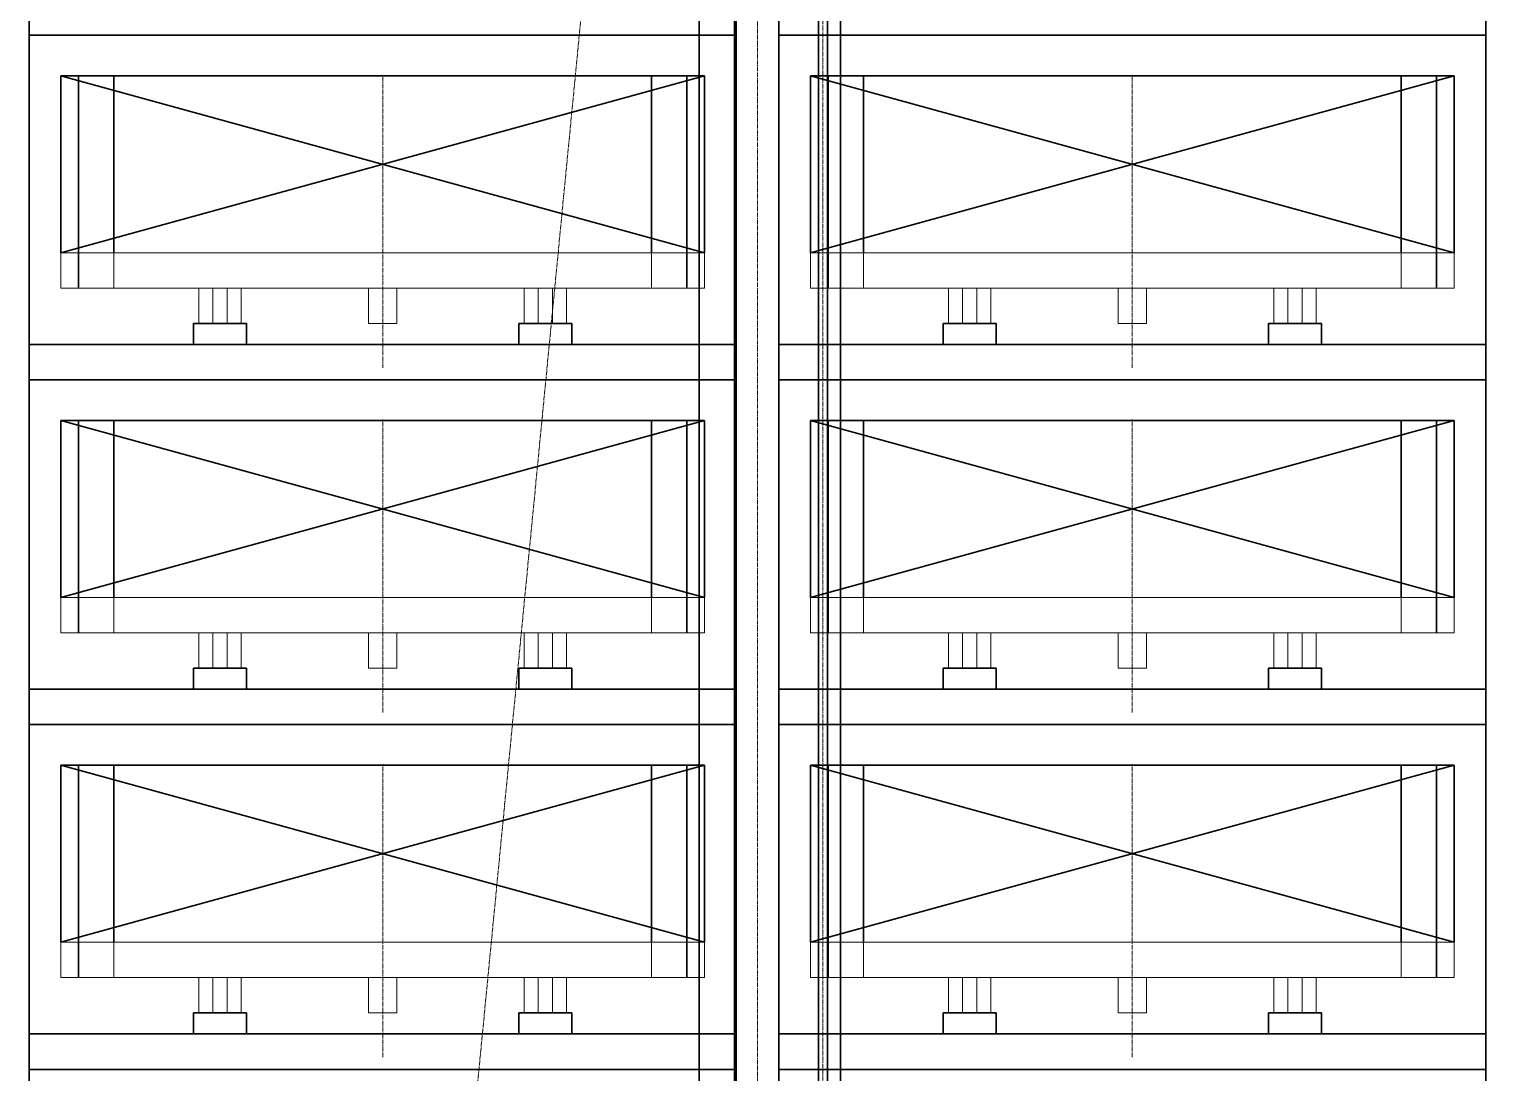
# Model space of a CAD drawing. Header units: millimetres. Extents: x -67280 to 67280, y -47520 to 47520.
# Drawn here: x 13962 to 18082, y 13115 to 16067 of the extents above; entities that cross this region are included whole.
import ezdxf

# ---------------------------------------------------------------- set-up
doc = ezdxf.new("R2010")
doc.units = ezdxf.units.MM
doc.linetypes.add('点画线', pattern=[18, 12, -2, 2, -2])
for name, color, linetype, lineweight in [('ACADCAXA细实线层', 3, 'Continuous', 18), ('EB0', 7, 'Continuous', 35), ('EB0_1', 7, 'Continuous', 35), ('中心线层', 1, '点画线', 18), ('尺寸线层', 4, 'Continuous', 18), ('细实线层', 3, 'Continuous', 18)]:
    doc.layers.add(name, color=color, linetype=linetype, lineweight=lineweight)

# ---------------------------------------------------------------- blocks, each defined once
blk = doc.blocks.new('*X1452')
at = {"layer": 'EB0'}
blk.add_line((-250, 10463.2), (-250, -44.7), dxfattribs=at)
at = {"layer": 'EB0_1'}
for p, q in [((-350, 30), (-350, 10349)), ((-12.5, -31), (-12.5, 10349)), ((12.5, -31), (12.5, 10349)), ((50, 30), (50, 10349))]:
    blk.add_line(p, q, dxfattribs=at)
at = {"layer": '中心线层'}
blk.add_line((0, -98), (0, 10401.4), dxfattribs=at)
blk = doc.blocks.new('*X1439')
at = {"layer": '中心线层', "linetype": '点画线', "lineweight": 18}
blk.add_line((-184.3, 4071.2), (465.4, 10771.4), dxfattribs=at)
at = {"layer": 'EB0'}
blk.add_blockref('*X1452', (895, 70), dxfattribs=at)

msp = doc.modelspace()

# ---------------------------------------------------------------- linework, layer by layer
at = {"layer": 'ACADCAXA细实线层', "color": 2, "linetype": 'Continuous', "lineweight": 18}
for p, q in [((14052.031, 15434.786), (15872.031, 15434.786)), ((16172.031, 15434.786), (17992.031, 15434.786)), ((14052.031, 15334.786), (15872.031, 15334.786)), ((14442.031, 15234.786), (14442.031, 15334.786)), ((14522.031, 15234.786), (14522.031, 15334.786)), ((14922.031, 15234.786), (14922.031, 15334.786)), ((15002.031, 15234.786), (15002.031, 15334.786)), ((15402.031, 15234.786), (15402.031, 15334.786)), ((15482.031, 15234.786), (15482.031, 15334.786)), ((16172.031, 15334.786), (17992.031, 15334.786)), ((16562.031, 15234.786), (16562.031, 15334.786)), ((16642.031, 15234.786), (16642.031, 15334.786)), ((17042.031, 15234.786), (17042.031, 15334.786)), ((17122.031, 15234.786), (17122.031, 15334.786)), ((17522.031, 15234.786), (17522.031, 15334.786)), ((17602.031, 15234.786), (17602.031, 15334.786)), ((14442.031, 15234.786), (14522.031, 15234.786)), ((14922.031, 15234.786), (15002.031, 15234.786)), ((15402.031, 15234.786), (15482.031, 15234.786)), ((16562.031, 15234.786), (16642.031, 15234.786)), ((17042.031, 15234.786), (17122.031, 15234.786)), ((17522.031, 15234.786), (17602.031, 15234.786)), ((14052.031, 14459.786), (15872.031, 14459.786)), ((16172.031, 14459.786), (17992.031, 14459.786)), ((14052.031, 14359.786), (15872.031, 14359.786)), ((14442.031, 14259.786), (14442.031, 14359.786)), ((14522.031, 14259.786), (14522.031, 14359.786)), ((14922.031, 14259.786), (14922.031, 14359.786)), ((15002.031, 14259.786), (15002.031, 14359.786)), ((15402.031, 14259.786), (15402.031, 14359.786)), ((15482.031, 14259.786), (15482.031, 14359.786)), ((16172.031, 14359.786), (17992.031, 14359.786)), ((16562.031, 14259.786), (16562.031, 14359.786)), ((16642.031, 14259.786), (16642.031, 14359.786)), ((17042.031, 14259.786), (17042.031, 14359.786)), ((17122.031, 14259.786), (17122.031, 14359.786)), ((17522.031, 14259.786), (17522.031, 14359.786)), ((17602.031, 14259.786), (17602.031, 14359.786)), ((14442.031, 14259.786), (14522.031, 14259.786)), ((14922.031, 14259.786), (15002.031, 14259.786)), ((15402.031, 14259.786), (15482.031, 14259.786)), ((16562.031, 14259.786), (16642.031, 14259.786)), ((17042.031, 14259.786), (17122.031, 14259.786)), ((17522.031, 14259.786), (17602.031, 14259.786)), ((14052.031, 13484.786), (15872.031, 13484.786)), ((16172.031, 13484.786), (17992.031, 13484.786)), ((14052.031, 13384.786), (15872.031, 13384.786)), ((14442.031, 13284.786), (14442.031, 13384.786)), ((14522.031, 13284.786), (14522.031, 13384.786)), ((14922.031, 13284.786), (14922.031, 13384.786)), ((15002.031, 13284.786), (15002.031, 13384.786)), ((15402.031, 13284.786), (15402.031, 13384.786)), ((15482.031, 13284.786), (15482.031, 13384.786)), ((16172.031, 13384.786), (17992.031, 13384.786)), ((16562.031, 13284.786), (16562.031, 13384.786)), ((16642.031, 13284.786), (16642.031, 13384.786)), ((17042.031, 13284.786), (17042.031, 13384.786)), ((17122.031, 13284.786), (17122.031, 13384.786)), ((17522.031, 13284.786), (17522.031, 13384.786)), ((17602.031, 13284.786), (17602.031, 13384.786)), ((14442.031, 13284.786), (14522.031, 13284.786)), ((14922.031, 13284.786), (15002.031, 13284.786)), ((15402.031, 13284.786), (15482.031, 13284.786)), ((16562.031, 13284.786), (16642.031, 13284.786)), ((17042.031, 13284.786), (17122.031, 13284.786)), ((17522.031, 13284.786), (17602.031, 13284.786))]:
    msp.add_line(p, q, dxfattribs=at)
at = {"layer": 'EB0'}
for p, q in [((13962.031, 7599.786), (13962.031, 18849.786)), ((15962.031, 7599.786), (15962.031, 18849.786)), ((16082.031, 7599.786), (16082.031, 18849.786)), ((18082.031, 7599.786), (18082.031, 18849.786)), ((13962.031, 16049.786), (15962.031, 16049.786)), ((14202.031, 16049.786), (15962.031, 16049.786)), ((16082.031, 16049.786), (18082.031, 16049.786)), ((16322.031, 16049.786), (18082.031, 16049.786)), ((14427.031, 15174.786), (14427.031, 15234.786)), ((14577.031, 15234.786), (14427.031, 15234.786)), ((14577.031, 15174.786), (14577.031, 15234.786)), ((15347.031, 15234.786), (15497.031, 15234.786)), ((15347.031, 15174.786), (15347.031, 15234.786)), ((15497.031, 15174.786), (15497.031, 15234.786)), ((16547.031, 15174.786), (16547.031, 15234.786)), ((16697.031, 15234.786), (16547.031, 15234.786)), ((16697.031, 15174.786), (16697.031, 15234.786)), ((17467.031, 15234.786), (17617.031, 15234.786)), ((17467.031, 15174.786), (17467.031, 15234.786)), ((17617.031, 15174.786), (17617.031, 15234.786)), ((13962.031, 15174.786), (15962.031, 15174.786)), ((14202.031, 15174.786), (15962.031, 15174.786)), ((16082.031, 15174.786), (18082.031, 15174.786)), ((16322.031, 15174.786), (18082.031, 15174.786)), ((13962.031, 15074.786), (15962.031, 15074.786)), ((14202.031, 15074.786), (15962.031, 15074.786)), ((16082.031, 15074.786), (18082.031, 15074.786)), ((16322.031, 15074.786), (18082.031, 15074.786)), ((14427.031, 14199.786), (14427.031, 14259.786)), ((14577.031, 14259.786), (14427.031, 14259.786)), ((14577.031, 14199.786), (14577.031, 14259.786)), ((15347.031, 14259.786), (15497.031, 14259.786)), ((15347.031, 14199.786), (15347.031, 14259.786)), ((15497.031, 14199.786), (15497.031, 14259.786)), ((16547.031, 14199.786), (16547.031, 14259.786)), ((16697.031, 14259.786), (16547.031, 14259.786)), ((16697.031, 14199.786), (16697.031, 14259.786)), ((17467.031, 14259.786), (17617.031, 14259.786)), ((17467.031, 14199.786), (17467.031, 14259.786)), ((17617.031, 14199.786), (17617.031, 14259.786)), ((13962.031, 14199.786), (15962.031, 14199.786)), ((14202.031, 14199.786), (15962.031, 14199.786)), ((16082.031, 14199.786), (18082.031, 14199.786)), ((16322.031, 14199.786), (18082.031, 14199.786)), ((13962.031, 14099.786), (15962.031, 14099.786)), ((14202.031, 14099.786), (15962.031, 14099.786)), ((16082.031, 14099.786), (18082.031, 14099.786)), ((16322.031, 14099.786), (18082.031, 14099.786)), ((14427.031, 13224.786), (14427.031, 13284.786)), ((14577.031, 13284.786), (14427.031, 13284.786)), ((14577.031, 13224.786), (14577.031, 13284.786)), ((15347.031, 13284.786), (15497.031, 13284.786)), ((15347.031, 13224.786), (15347.031, 13284.786)), ((15497.031, 13224.786), (15497.031, 13284.786)), ((16547.031, 13224.786), (16547.031, 13284.786)), ((16697.031, 13284.786), (16547.031, 13284.786)), ((16697.031, 13224.786), (16697.031, 13284.786)), ((17467.031, 13284.786), (17617.031, 13284.786)), ((17467.031, 13224.786), (17467.031, 13284.786)), ((17617.031, 13224.786), (17617.031, 13284.786)), ((13962.031, 13224.786), (15962.031, 13224.786)), ((14202.031, 13224.786), (15962.031, 13224.786)), ((16082.031, 13224.786), (18082.031, 13224.786)), ((16322.031, 13224.786), (18082.031, 13224.786)), ((13962.031, 13124.786), (15962.031, 13124.786)), ((14202.031, 13124.786), (15962.031, 13124.786)), ((16082.031, 13124.786), (18082.031, 13124.786)), ((16322.031, 13124.786), (18082.031, 13124.786))]:
    msp.add_line(p, q, dxfattribs=at)
at = {"layer": 'EB0', "color": 2}
for p, q in [((14052.031, 15934.786), (15872.031, 15934.786)), ((15872.031, 15934.786), (14052.031, 15434.786)), ((14052.031, 15934.786), (15872.031, 15434.786)), ((14052.031, 15434.786), (14052.031, 15934.786)), ((15872.031, 15434.786), (15872.031, 15934.786)), ((16172.031, 15934.786), (17992.031, 15934.786)), ((17992.031, 15934.786), (16172.031, 15434.786)), ((16172.031, 15934.786), (17992.031, 15434.786)), ((16172.031, 15434.786), (16172.031, 15934.786)), ((17992.031, 15434.786), (17992.031, 15934.786)), ((14052.031, 14959.786), (15872.031, 14959.786)), ((15872.031, 14959.786), (14052.031, 14459.786)), ((14052.031, 14959.786), (15872.031, 14459.786)), ((14052.031, 14459.786), (14052.031, 14959.786)), ((15872.031, 14459.786), (15872.031, 14959.786)), ((16172.031, 14959.786), (17992.031, 14959.786)), ((17992.031, 14959.786), (16172.031, 14459.786)), ((16172.031, 14959.786), (17992.031, 14459.786)), ((16172.031, 14459.786), (16172.031, 14959.786)), ((17992.031, 14459.786), (17992.031, 14959.786)), ((14052.031, 13984.786), (15872.031, 13984.786)), ((15872.031, 13984.786), (14052.031, 13484.786)), ((14052.031, 13984.786), (15872.031, 13484.786)), ((14052.031, 13484.786), (14052.031, 13984.786)), ((15872.031, 13484.786), (15872.031, 13984.786)), ((16172.031, 13984.786), (17992.031, 13984.786)), ((17992.031, 13984.786), (16172.031, 13484.786)), ((16172.031, 13984.786), (17992.031, 13484.786)), ((16172.031, 13484.786), (16172.031, 13984.786)), ((17992.031, 13484.786), (17992.031, 13984.786))]:
    msp.add_line(p, q, dxfattribs=at)
at = {"layer": 'EB0', "color": 4}
for p, q in [((14102.031, 15434.786), (14102.031, 15934.786)), ((15822.031, 15434.786), (15822.031, 15934.786)), ((16222.031, 15434.786), (16222.031, 15934.786)), ((17942.031, 15434.786), (17942.031, 15934.786)), ((14102.031, 15334.786), (14102.031, 15434.786)), ((15822.031, 15334.786), (15822.031, 15434.786)), ((16222.031, 15334.786), (16222.031, 15434.786)), ((17942.031, 15334.786), (17942.031, 15434.786)), ((14102.031, 14459.786), (14102.031, 14959.786)), ((15822.031, 14459.786), (15822.031, 14959.786)), ((16222.031, 14459.786), (16222.031, 14959.786)), ((17942.031, 14459.786), (17942.031, 14959.786)), ((14102.031, 14359.786), (14102.031, 14459.786)), ((15822.031, 14359.786), (15822.031, 14459.786)), ((16222.031, 14359.786), (16222.031, 14459.786)), ((17942.031, 14359.786), (17942.031, 14459.786)), ((14102.031, 13484.786), (14102.031, 13984.786)), ((15822.031, 13484.786), (15822.031, 13984.786)), ((16222.031, 13484.786), (16222.031, 13984.786)), ((17942.031, 13484.786), (17942.031, 13984.786)), ((14102.031, 13384.786), (14102.031, 13484.786)), ((15822.031, 13384.786), (15822.031, 13484.786)), ((16222.031, 13384.786), (16222.031, 13484.786)), ((17942.031, 13384.786), (17942.031, 13484.786))]:
    msp.add_line(p, q, dxfattribs=at)
at = {"layer": 'EB0', "color": 5}
for p, q in [((14202.031, 15434.786), (14202.031, 15934.786)), ((15722.031, 15434.786), (15722.031, 15934.786)), ((16322.031, 15434.786), (16322.031, 15934.786)), ((17842.031, 15434.786), (17842.031, 15934.786)), ((14202.031, 14459.786), (14202.031, 14959.786)), ((15722.031, 14459.786), (15722.031, 14959.786)), ((16322.031, 14459.786), (16322.031, 14959.786)), ((17842.031, 14459.786), (17842.031, 14959.786)), ((14202.031, 13484.786), (14202.031, 13984.786)), ((15722.031, 13484.786), (15722.031, 13984.786)), ((16322.031, 13484.786), (16322.031, 13984.786)), ((17842.031, 13484.786), (17842.031, 13984.786))]:
    msp.add_line(p, q, dxfattribs=at)
at = {"layer": '中心线层'}
for p, q in [((16022.031, 7596.786), (16022.031, 18852.786)), ((14962.031, 15109.422), (14962.031, 15937.786)), ((17082.031, 15109.422), (17082.031, 15937.786)), ((14962.031, 14134.422), (14962.031, 14962.786)), ((17082.031, 14134.422), (17082.031, 14962.786)), ((14962.031, 13159.422), (14962.031, 13987.786)), ((17082.031, 13159.422), (17082.031, 13987.786))]:
    msp.add_line(p, q, dxfattribs=at)
at = {"layer": '尺寸线层'}
for p, q in [((13962.031, 7599.786), (13962.031, 18849.786)), ((15962.031, 7599.786), (15962.031, 18849.786)), ((16082.031, 7599.786), (16082.031, 18849.786)), ((18082.031, 7599.786), (18082.031, 18849.786)), ((14482.031, 15234.786), (14482.031, 15334.786)), ((14562.031, 15234.786), (14562.031, 15334.786)), ((15362.031, 15234.786), (15362.031, 15334.786)), ((15442.031, 15234.786), (15442.031, 15334.786)), ((16602.031, 15234.786), (16602.031, 15334.786)), ((16682.031, 15234.786), (16682.031, 15334.786)), ((17482.031, 15234.786), (17482.031, 15334.786)), ((17562.031, 15234.786), (17562.031, 15334.786)), ((14482.031, 14259.786), (14482.031, 14359.786)), ((14562.031, 14259.786), (14562.031, 14359.786)), ((15362.031, 14259.786), (15362.031, 14359.786)), ((15442.031, 14259.786), (15442.031, 14359.786)), ((16602.031, 14259.786), (16602.031, 14359.786)), ((16682.031, 14259.786), (16682.031, 14359.786)), ((17482.031, 14259.786), (17482.031, 14359.786)), ((17562.031, 14259.786), (17562.031, 14359.786)), ((14482.031, 13284.786), (14482.031, 13384.786)), ((14562.031, 13284.786), (14562.031, 13384.786)), ((15362.031, 13284.786), (15362.031, 13384.786)), ((15442.031, 13284.786), (15442.031, 13384.786)), ((16602.031, 13284.786), (16602.031, 13384.786)), ((16682.031, 13284.786), (16682.031, 13384.786)), ((17482.031, 13284.786), (17482.031, 13384.786)), ((17562.031, 13284.786), (17562.031, 13384.786))]:
    msp.add_line(p, q, dxfattribs=at)
at = {"layer": '细实线层'}
for p, q in [((14052.031, 15334.786), (14052.031, 15434.786)), ((15872.031, 15334.786), (15872.031, 15434.786)), ((16172.031, 15334.786), (16172.031, 15434.786)), ((17992.031, 15334.786), (17992.031, 15434.786)), ((14052.031, 14359.786), (14052.031, 14459.786)), ((15872.031, 14359.786), (15872.031, 14459.786)), ((16172.031, 14359.786), (16172.031, 14459.786)), ((17992.031, 14359.786), (17992.031, 14459.786)), ((14052.031, 13384.786), (14052.031, 13484.786)), ((15872.031, 13384.786), (15872.031, 13484.786)), ((16172.031, 13384.786), (16172.031, 13484.786)), ((17992.031, 13384.786), (17992.031, 13484.786))]:
    msp.add_line(p, q, dxfattribs=at)
at = {"layer": '细实线层', "color": 5}
for p, q in [((14202.031, 15334.786), (14202.031, 15434.786)), ((15722.031, 15334.786), (15722.031, 15434.786)), ((16322.031, 15334.786), (16322.031, 15434.786)), ((17842.031, 15334.786), (17842.031, 15434.786)), ((14202.031, 14359.786), (14202.031, 14459.786)), ((15722.031, 14359.786), (15722.031, 14459.786)), ((16322.031, 14359.786), (16322.031, 14459.786)), ((17842.031, 14359.786), (17842.031, 14459.786)), ((14202.031, 13384.786), (14202.031, 13484.786)), ((15722.031, 13384.786), (15722.031, 13484.786)), ((16322.031, 13384.786), (16322.031, 13484.786)), ((17842.031, 13384.786), (17842.031, 13484.786))]:
    msp.add_line(p, q, dxfattribs=at)

# ---------------------------------------------------------------- next in the draw order: block references
at = {"layer": '尺寸线层'}
msp.add_blockref('*X1439', (15312.039, 7954.786), dxfattribs=at)

doc.saveas('drawing.dxf')
